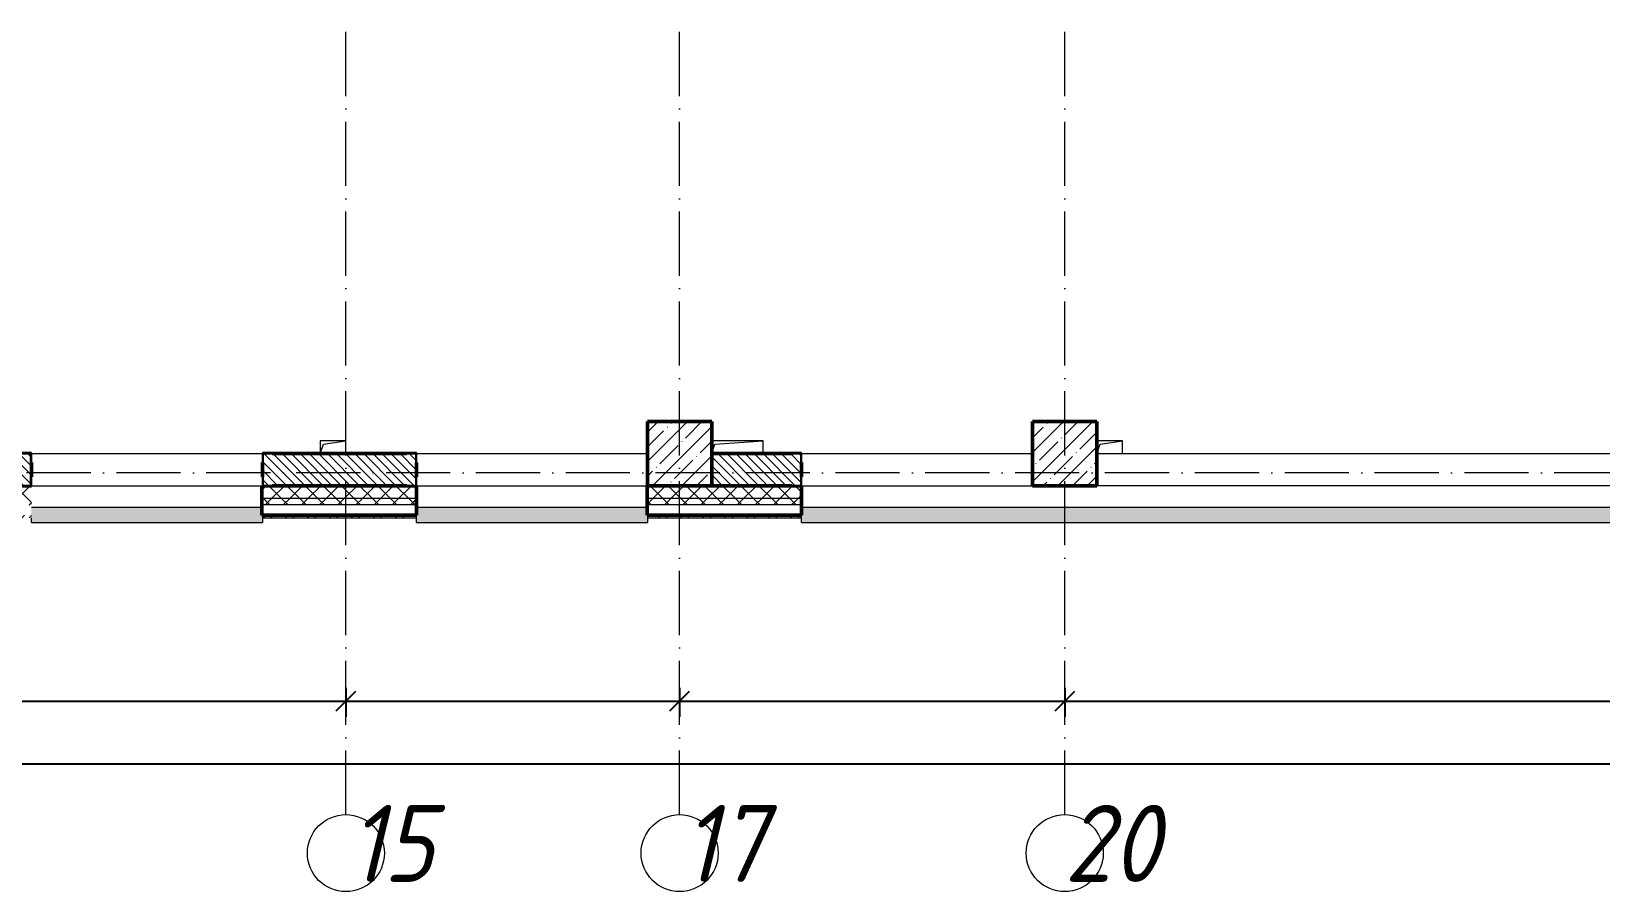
# Model space of a CAD drawing. Header units: millimetres. Extents: x -401725 to 250493, y 305116 to 802890.
# Drawn here: x -155515 to -143290, y 453933 to 460638 of the extents above; entities that cross this region are included whole.
import ezdxf

# ---------------------------------------------------------------- set-up
doc = ezdxf.new("R2010")
doc.units = ezdxf.units.MM
doc.linetypes.add('50_200_ШТРИХ_1Т_ш5_п1_п1_', pattern=[700, 500, -100, 0, -100])
for name, color, linetype, lineweight in [('A-____-____-DIMS', 7, 'Continuous', 9), ('A-GENM-____-MCUT', 7, 'Continuous', 25), ('A-GENM-____-OTLN', 7, 'Continuous', 9), ('A-GENM-____-OTLN-1', 7, 'Continuous', 25), ('A-GLAZ-____-OTLN', 7, 'Continuous', 9), ('A-WALL-____-MCUT-2', 7, 'Continuous', 50), ('A-WALL-____-MCUT-3', 7, 'Continuous', 9), ('A-WALL-____-OTLN', 7, 'Continuous', 9), ('A-WALL-____-PATT-1', 7, 'Continuous', 9), ('A-WALL-FNSH-MCUT-1', 7, 'Continuous', 9), ('S-COLS-____-MCUT', 7, 'Continuous', 50), ('S-COLS-____-OTLN', 7, 'Continuous', 9), ('S-GRID-____-IDEN', 7, 'Continuous', 9), ('S-GRID-____-OTLN-1', 7, '50_200_ШТРИХ_1Т_ш5_п1_п1_', 9)]:
    doc.layers.add(name, color=color, linetype=linetype, lineweight=lineweight)
doc.layers.add('A-GLAZ-____-OTLN-1', color=7, linetype='Continuous', lineweight=9, true_color=0xc0c0c0)
doc.styles.add('ISOCPEUR_I', font='isocpeui.ttf', dxfattribs={"width": 0.9, "height": 2.5})
doc.dimstyles.new('ISO-2_5_0_9К_БОЛЬШОЙ_ОСИ', dxfattribs={"dimscale": 304.8, "dimtxt": 248.995294, "dimasz": 0.492126, "dimexe": 0.393701, "dimexo": 0, "dimgap": 0, "dimtad": 1, "dimdec": 0, "dimzin": 0, "dimdsep": 46, "dimtxsty": 'ISOCPEUR_I', "dimblk1": 'OBLIQUE', "dimblk2": 'OBLIQUE', "dimsah": 1, "dimcen": 0.09, "dimdle": 0.393701, "dimazin": 0, "dimtfac": 1, "dimtdec": 4, "dimtix": 1, "dimtmove": 0, "dimatfit": 3, "dimfxl": 1, "dimtvp": 1, "dimtolj": 1, "dimtzin": 0, "dimarcsym": 2})
pattern_1 = [(135, (-176515.067, 459015.94), (-35.35534, -35.35534), [])]
pattern_2 = [(45, (-176515.07, 459015.94), (-70.71068, 70.71068), []), (135, (-176515.07, 459015.94), (-70.71068, -70.71068), [])]

# ---------------------------------------------------------------- blocks, each defined once
blk = doc.blocks.new('BSC_Колонна _Прямоугольная - 500х500-V76-АР1_План отверстий 1 этажа в осях 1-64_А-ГГ')
at = {"layer": 'S-COLS-____-OTLN'}
h = blk.add_hatch(dxfattribs=at)
h.set_pattern_fill('FP_108', color=256, style=0, pattern_type=2)
h.set_pattern_definition([(45, (-29050, 1668.96), (-114.04925, 114.04925), []), (45, (-28935.95, 1668.96), (-114.04925, 114.04925), [201.613, -40.323, 3.353, -36.97])])
h.paths.add_polyline_path([(-250, -250), (250, -250), (250, 250), (-250, 250)], flags=0)
at = {"layer": 'S-COLS-____-MCUT'}
for p, q in [((250, 250), (-250, 250)), ((-250, 250), (-250, -250)), ((250, -250), (250, 250)), ((-250, -250), (250, -250))]:
    blk.add_line(p, q, dxfattribs=at)
blk = doc.blocks.new('BSC_Колонна _Прямоугольная - 500х500-V94-АР1_План отверстий 1 этажа в осях 1-64_А-ГГ')
at = {"layer": 'S-COLS-____-OTLN'}
h = blk.add_hatch(dxfattribs=at)
h.set_pattern_fill('FP_126', color=256, style=0, pattern_type=2)
h.set_pattern_definition([(45, (-26050, 1668.96), (-114.0493, 114.0493), []), (45, (-25935.95, 1668.96), (-114.0493, 114.0493), [201.613, -40.323, 3.353, -36.97])])
h.paths.add_polyline_path([(-250, -250), (250, -250), (250, 250), (-250, 250)], flags=0)
at = {"layer": 'S-COLS-____-MCUT'}
for p, q in [((250, 250), (-250, 250)), ((-250, 250), (-250, -250)), ((250, -250), (250, 250)), ((-250, -250), (250, -250))]:
    blk.add_line(p, q, dxfattribs=at)
blk = doc.blocks.new('Фахверк_СКБ_Уголок - 250_2700-27497298-АР1_План отверстий 1 этажа в осях 1-64_А-ГГ')
at = {"layer": 'A-GENM-____-MCUT'}
for p, q in [((200, 181), (125, 181)), ((125, 181), (125, 106)), ((131, 106), (131, 175)), ((131, 175), (200, 175)), ((200, 175), (200, 181)), ((125, 106), (131, 106)), ((131, -6), (125, -6)), ((125, -6), (125, -81)), ((125, -81), (200, -81)), ((131, -75), (131, -6)), ((200, -75), (131, -75)), ((200, -81), (200, -75))]:
    blk.add_line(p, q, dxfattribs=at)
blk = doc.blocks.new('AR_Отверстие прямоугольное _в плите_ - AR_Отверстие прямоугольное _в плите_-V171-АР1_План отверстий 1 этажа в осях 1-64_А-ГГ')
at = {"layer": 'A-GENM-____-OTLN'}
for p, q in [((200, 50), (-200, 50)), ((-200, -50), (-175, 25)), ((-175, 25), (200, 50)), ((200, -50), (200, 50))]:
    blk.add_line(p, q, dxfattribs=at)
blk = doc.blocks.new('AR_Отверстие прямоугольное _в плите_ - AR_Отверстие прямоугольное _в плите_-V180-АР1_План отверстий 1 этажа в осях 1-64_А-ГГ')
at = {"layer": 'A-GENM-____-OTLN'}
for p, q in [((100, 50), (-100, 50)), ((-100, 50), (-100, -50)), ((-100, -50), (-75, 25)), ((-75, 25), (100, 50)), ((100, -50), (100, 50))]:
    blk.add_line(p, q, dxfattribs=at)
blk = doc.blocks.new('AR_Отверстие прямоугольное _в плите_ - AR_Отверстие прямоугольное _в плите_-V170-АР1_План отверстий 1 этажа в осях 1-64_А-ГГ')
at = {"layer": 'A-GENM-____-OTLN'}
for p, q in [((100, 50), (-100, 50)), ((-100, -50), (-75, 25)), ((-75, 25), (100, 50)), ((100, -50), (100, 50))]:
    blk.add_line(p, q, dxfattribs=at)
blk = doc.blocks.new('Отлив_СКБ - Отлив витража_120_НВФ-V211-АР1_План отверстий 1 этажа в осях 1-64_А-ГГ')
at = {"layer": 'A-GLAZ-____-OTLN-1'}
for points in [[(730, -2), (1796, -2), (1796, 0), (0, 0), (0, -2)], [(1796, -120), (1800, -120), (1800, -63), (1796, -63), (1796, -2), (0, -2), (1, -120), (730, -120)]]:
    blk.add_hatch(color=256, dxfattribs=at).paths.add_polyline_path(points, flags=0)
at = {"layer": 'A-GLAZ-____-OTLN'}
for p, q in [((0, 0), (1796, 0)), ((1796, -2), (0, -2)), ((0, -120), (0, -83)), ((0, -120), (1800, -120)), ((1800, -63), (1800, -120))]:
    blk.add_line(p, q, dxfattribs=at)
blk = doc.blocks.new('Отлив_СКБ - Отлив витража_120_НВФ-31884259-АР1_План отверстий 1 этажа в осях 1-64_А-ГГ')
at = {"layer": 'A-GLAZ-____-OTLN-1'}
for points in [[(10102, -2), (10796, -2), (10796, 0), (0, 0), (0, -2), (8334, -2)], [(10102, -120), (10800, -120), (10800, -63), (10796, -63), (10796, -2), (0, -2), (0, -120), (8334, -120)]]:
    blk.add_hatch(color=256, dxfattribs=at).paths.add_polyline_path(points, flags=0)
at = {"layer": 'A-GLAZ-____-OTLN'}
for p, q in [((0, 0), (10796, 0)), ((10796, -2), (0, -2)), ((0, -120), (0, -83)), ((0, -120), (10800, -120)), ((10800, -83), (10800, -120))]:
    blk.add_line(p, q, dxfattribs=at)
blk = doc.blocks.new('Отлив_СКБ - Отлив витража_120_НВФ-V212-АР1_План отверстий 1 этажа в осях 1-64_А-ГГ')
at = {"layer": 'A-GLAZ-____-OTLN-1'}
for points in [[(195, -2), (1796, -2), (1796, 0), (0, 0), (0, -2)], [(195, -120), (1800, -120), (1800, -63), (1796, -63), (1796, -2), (0, -2), (0, -120)]]:
    blk.add_hatch(color=256, dxfattribs=at).paths.add_polyline_path(points, flags=0)
at = {"layer": 'A-GLAZ-____-OTLN'}
for p, q in [((0, 0), (1796, 0)), ((1796, -2), (0, -2)), ((0, -120), (0, -83)), ((0, -120), (1800, -120)), ((1800, -83), (1800, -120))]:
    blk.add_line(p, q, dxfattribs=at)
blk = doc.blocks.new('Ось сетки - Круг_Ø6_00__ISO-2_5_0_9K_-25732049-АР1_План отверстий 1 этажа в осях 1-64_А-ГГ')
at = {"layer": 'S-GRID-____-IDEN'}
blk.add_circle((0, 0), 3, dxfattribs=at)
blk = doc.blocks.new('_Oblique')
at = {"color": 0, "linetype": 'ByBlock', "lineweight": -2}
blk.add_line((-0.5, -0.5), (0.5, 0.5), dxfattribs=at)
blk = doc.blocks.new('*D13327')
at = {"layer": 'A-____-____-DIMS', "color": 0, "lineweight": -2, "transparency": 16777216}
for p, q in [((-156465, 455523), (-156465, 455297)), ((-153065, 455523), (-153065, 455297)), ((-156585, 455417), (-152945, 455417))]:
    blk.add_line(p, q, dxfattribs=at)
at = {"layer": 'Defpoints', "color": 0, "transparency": 16777216}
for p in [(-156465, 455523), (-153065, 455523), (-153065, 455417)]:
    blk.add_point(p, dxfattribs=at)
at = {"layer": 'A-____-____-DIMS', "color": 0, "lineweight": -2, "transparency": 16777216, "xscale": 150, "yscale": 150, "zscale": 150, "rotation": 180}
blk.add_blockref('_Oblique', (-156465, 455417), dxfattribs=at)
at = {"layer": 'A-____-____-DIMS', "color": 0, "lineweight": -2, "transparency": 16777216, "xscale": 150, "yscale": 150, "zscale": 150}
blk.add_blockref('_Oblique', (-153065, 455417), dxfattribs=at)
at = {"layer": 'A-____-____-DIMS', "color": 0, "transparency": 16777216, "insert": (-154765, 455419), "char_height": 2.5, "width": 781.46, "attachment_point": 5, "style": 'ISOCPEUR_I'}
blk.add_mtext('\\A1;3400', dxfattribs=at)
blk = doc.blocks.new('*D13328')
at = {"layer": 'A-____-____-DIMS', "color": 0, "lineweight": -2, "transparency": 16777216}
for p, q in [((-153065, 455523), (-153065, 455297)), ((-150465, 455523), (-150465, 455297)), ((-153185, 455417), (-150345, 455417))]:
    blk.add_line(p, q, dxfattribs=at)
at = {"layer": 'Defpoints', "color": 0, "transparency": 16777216}
for p in [(-153065, 455523), (-150465, 455523), (-150465, 455417)]:
    blk.add_point(p, dxfattribs=at)
at = {"layer": 'A-____-____-DIMS', "color": 0, "lineweight": -2, "transparency": 16777216, "xscale": 150, "yscale": 150, "zscale": 150, "rotation": 180}
blk.add_blockref('_Oblique', (-153065, 455417), dxfattribs=at)
at = {"layer": 'A-____-____-DIMS', "color": 0, "lineweight": -2, "transparency": 16777216, "xscale": 150, "yscale": 150, "zscale": 150}
blk.add_blockref('_Oblique', (-150465, 455417), dxfattribs=at)
at = {"layer": 'A-____-____-DIMS', "color": 0, "transparency": 16777216, "insert": (-151765, 455419), "char_height": 2.5, "width": 758.48, "attachment_point": 5, "style": 'ISOCPEUR_I'}
blk.add_mtext('\\A1;2600', dxfattribs=at)
blk = doc.blocks.new('*D13329')
at = {"layer": 'A-____-____-DIMS', "color": 0, "lineweight": -2, "transparency": 16777216}
for p, q in [((-150465, 455523), (-150465, 455297)), ((-147465, 455523), (-147465, 455297)), ((-150585, 455417), (-147345, 455417))]:
    blk.add_line(p, q, dxfattribs=at)
at = {"layer": 'Defpoints', "color": 0, "transparency": 16777216}
for p in [(-150465, 455523), (-147465, 455523), (-147465, 455417)]:
    blk.add_point(p, dxfattribs=at)
at = {"layer": 'A-____-____-DIMS', "color": 0, "lineweight": -2, "transparency": 16777216, "xscale": 150, "yscale": 150, "zscale": 150, "rotation": 180}
blk.add_blockref('_Oblique', (-150465, 455417), dxfattribs=at)
at = {"layer": 'A-____-____-DIMS', "color": 0, "lineweight": -2, "transparency": 16777216, "xscale": 150, "yscale": 150, "zscale": 150}
blk.add_blockref('_Oblique', (-147465, 455417), dxfattribs=at)
at = {"layer": 'A-____-____-DIMS', "color": 0, "transparency": 16777216, "insert": (-148965, 455419), "char_height": 2.5, "width": 758.48, "attachment_point": 5, "style": 'ISOCPEUR_I'}
blk.add_mtext('\\A1;3000', dxfattribs=at)
blk = doc.blocks.new('*D13330')
at = {"layer": 'A-____-____-DIMS', "color": 0, "lineweight": -2, "transparency": 16777216}
for p, q in [((-147465, 455523), (-147465, 455297)), ((-141465, 455523), (-141465, 455297)), ((-147585, 455417), (-141345, 455417))]:
    blk.add_line(p, q, dxfattribs=at)
at = {"layer": 'Defpoints', "color": 0, "transparency": 16777216}
for p in [(-147465, 455523), (-141465, 455523), (-141465, 455417)]:
    blk.add_point(p, dxfattribs=at)
at = {"layer": 'A-____-____-DIMS', "color": 0, "lineweight": -2, "transparency": 16777216, "xscale": 150, "yscale": 150, "zscale": 150, "rotation": 180}
blk.add_blockref('_Oblique', (-147465, 455417), dxfattribs=at)
at = {"layer": 'A-____-____-DIMS', "color": 0, "lineweight": -2, "transparency": 16777216, "xscale": 150, "yscale": 150, "zscale": 150}
blk.add_blockref('_Oblique', (-141465, 455417), dxfattribs=at)
at = {"layer": 'A-____-____-DIMS', "color": 0, "transparency": 16777216, "insert": (-144465, 455419), "char_height": 2.5, "width": 758.48, "attachment_point": 5, "style": 'ISOCPEUR_I'}
blk.add_mtext('\\A1;6000', dxfattribs=at)
blk = doc.blocks.new('*D13351')
at = {"layer": 'A-____-____-DIMS', "color": 0, "lineweight": -2, "transparency": 16777216}
for p, q in [((-178865, 455035), (-178865, 454809)), ((-75365, 455035), (-75365, 454809)), ((-178985, 454929), (-75245, 454929))]:
    blk.add_line(p, q, dxfattribs=at)
at = {"layer": 'Defpoints', "color": 0, "transparency": 16777216}
for p in [(-178865, 455035), (-75365, 455035), (-75365, 454929)]:
    blk.add_point(p, dxfattribs=at)
at = {"layer": 'A-____-____-DIMS', "color": 0, "lineweight": -2, "transparency": 16777216, "xscale": 150, "yscale": 150, "zscale": 150, "rotation": 180}
blk.add_blockref('_Oblique', (-178865, 454929), dxfattribs=at)
at = {"layer": 'A-____-____-DIMS', "color": 0, "lineweight": -2, "transparency": 16777216, "xscale": 150, "yscale": 150, "zscale": 150}
blk.add_blockref('_Oblique', (-75365, 454929), dxfattribs=at)
at = {"layer": 'A-____-____-DIMS', "color": 0, "transparency": 16777216, "insert": (-127115, 454930), "char_height": 2.5, "width": 1080.26, "attachment_point": 5, "style": 'ISOCPEUR_I'}
blk.add_mtext('\\A1;103500', dxfattribs=at)

msp = doc.modelspace()

# ---------------------------------------------------------------- hatches: boundary and pattern name
at = {"layer": 'A-WALL-____-PATT-1'}
h = msp.add_hatch(dxfattribs=at)
h.set_pattern_fill('FP_6', color=256, style=0, pattern_type=2)
h.set_pattern_definition(pattern_1)
h.paths.add_polyline_path([(-152590.0675, 457096.983), (-152521.0675, 457096.983), (-152521.0675, 457165.983), (-152515.0675, 457165.983), (-152515.0675, 457277.983), (-152521.0675, 457277.983), (-152521.0675, 457346.983), (-153709.0675, 457346.983), (-153709.0675, 457277.983), (-153715.0675, 457277.983), (-153715.0675, 457165.983), (-153709.0675, 457165.983), (-153709.0675, 457096.983), (-153552.9818, 457096.983)], flags=0)
h.paths.add_polyline_path([(-155590.0675, 457096.983), (-155521.0675, 457096.983), (-155521.0675, 457165.983), (-155515.0675, 457165.983), (-155515.0675, 457277.983), (-155521.0675, 457277.983), (-155521.0675, 457346.983), (-156215.0675, 457346.983), (-156215.0675, 457096.983), (-156204.1782, 457096.983)], flags=0)
h = msp.add_hatch(dxfattribs=at)
h.set_pattern_fill('FP_6', color=256, style=0, pattern_type=2)
h.set_pattern_definition(pattern_1)
h.paths.add_polyline_path([(-149590.0675, 457096.983), (-149521.0675, 457096.983), (-149521.0675, 457165.983), (-149515.0675, 457165.983), (-149515.0675, 457277.983), (-149521.0675, 457277.983), (-149521.0675, 457346.983), (-150215.0675, 457346.983), (-150215.0675, 457096.983), (-150018.0532, 457096.983)], flags=0)
h = msp.add_hatch(dxfattribs=at)
h.set_pattern_fill('FP_1', color=256, style=0, pattern_type=2)
h.set_pattern_definition(pattern_2)
h.paths.add_polyline_path([(-75784.5532, 456996.983), (-75265.0675, 456996.983), (-75265.0675, 457096.983), (-84290.0675, 457096.983), (-84290.0675, 457090.983), (-84365.0675, 457090.983), (-84365.0675, 456996.983), (-77552.0174, 456996.983)], flags=0)
h.paths.add_polyline_path([(-86389.3389, 456996.983), (-86165.0675, 456996.983), (-86165.0675, 457090.983), (-86240.0675, 457090.983), (-86240.0675, 457096.983), (-91015.0675, 457096.983), (-91015.0675, 456996.983), (-87273.071, 456996.983)], flags=0)
h.paths.add_polyline_path([(-92415.0675, 456996.983), (-92415.0675, 457096.983), (-93015.0675, 457096.983), (-93015.0675, 456996.983)], flags=0)
h.paths.add_polyline_path([(-95115.0675, 456996.983), (-95115.0675, 457096.983), (-96240.0675, 457096.983), (-96240.0675, 457090.983), (-96315.0675, 457090.983), (-96315.0675, 456996.983), (-95226.6603, 456996.983)], flags=0)
h.paths.add_polyline_path([(-98115.0675, 456996.983), (-98115.0675, 457090.983), (-98190.0675, 457090.983), (-98190.0675, 457096.983), (-99240.0675, 457096.983), (-99240.0675, 457090.983), (-99315.0675, 457090.983), (-99315.0675, 456996.983), (-98761.5889, 456996.983)], flags=0)
h.paths.add_polyline_path([(-102240.0675, 456996.983), (-101115.0675, 456996.983), (-101115.0675, 457096.983), (-102240.0675, 457096.983), (-102240.0675, 457090.983), (-102315.0675, 457090.983), (-102315.0675, 456996.983), (-102296.5175, 456996.983)], flags=0)
h.paths.add_polyline_path([(-104115.0675, 456996.983), (-104115.0675, 457096.983), (-105440.0675, 457096.983), (-105440.0675, 457090.983), (-105515.0675, 457090.983), (-105515.0675, 456996.983), (-104947.7139, 456996.983)], flags=0)
h.paths.add_polyline_path([(-107598.9103, 456996.983), (-107315.0675, 456996.983), (-107315.0675, 457090.983), (-107390.0675, 457090.983), (-107390.0675, 457096.983), (-108440.0675, 457096.983), (-108440.0675, 457090.983), (-108515.0675, 457090.983), (-108515.0675, 456996.983), (-107665.0675, 456996.983)], flags=0)
h.paths.add_polyline_path([(-113785.0353, 456996.983), (-113315.0675, 456996.983), (-113315.0675, 457090.983), (-113390.0675, 457090.983), (-113390.0675, 457096.983), (-114440.0675, 457096.983), (-114440.0675, 457090.983), (-114515.0675, 457090.983), (-114515.0675, 456996.983), (-114165.0675, 456996.983)], flags=0)
h.paths.add_polyline_path([(-116315.0675, 456996.983), (-116315.0675, 457090.983), (-116390.0675, 457090.983), (-116390.0675, 457096.983), (-117440.0675, 457096.983), (-117440.0675, 457090.983), (-117515.0675, 457090.983), (-117515.0675, 456996.983), (-116436.2318, 456996.983)], flags=0)
h.paths.add_polyline_path([(-119971.1603, 456996.983), (-119315.0675, 456996.983), (-119315.0675, 457090.983), (-119390.0675, 457090.983), (-119390.0675, 457096.983), (-120440.0675, 457096.983), (-120440.0675, 457090.983), (-120515.0675, 457090.983), (-120515.0675, 456996.983), (-120440.0675, 456996.983)], flags=0)
h.paths.add_polyline_path([(-122622.3568, 456996.983), (-122315.0675, 456996.983), (-122315.0675, 457090.983), (-122390.0675, 457090.983), (-122390.0675, 457096.983), (-123440.0675, 457096.983), (-123440.0675, 457090.983), (-123515.0675, 457090.983), (-123515.0675, 456996.983), (-122665.0675, 456996.983)], flags=0)
h.paths.add_polyline_path([(-126165.0675, 456996.983), (-125315.0675, 456996.983), (-125315.0675, 457090.983), (-125390.0675, 457090.983), (-125390.0675, 457096.983), (-126440.0675, 457096.983), (-126440.0675, 457090.983), (-126515.0675, 457090.983), (-126515.0675, 456996.983), (-126440.0675, 456996.983)], flags=0)
h.paths.add_polyline_path([(-128321.0675, 456996.983), (-128315.0675, 456996.983), (-128315.0675, 457090.983), (-128390.0675, 457090.983), (-128390.0675, 457096.983), (-129440.0675, 457096.983), (-129440.0675, 457090.983), (-129515.0675, 457090.983), (-129515.0675, 456996.983), (-128390.0675, 456996.983)], flags=0)
h.paths.add_polyline_path([(-131459.6782, 456996.983), (-131315.0675, 456996.983), (-131315.0675, 457090.983), (-131390.0675, 457090.983), (-131390.0675, 457096.983), (-132440.0675, 457096.983), (-132440.0675, 457090.983), (-132515.0675, 457090.983), (-132515.0675, 456996.983), (-131665.0675, 456996.983)], flags=0)
h.paths.add_polyline_path([(-134390.0675, 456996.983), (-134315.0675, 456996.983), (-134315.0675, 457090.983), (-134390.0675, 457090.983), (-134390.0675, 457096.983), (-135440.0675, 457096.983), (-135440.0675, 457090.983), (-135515.0675, 457090.983), (-135515.0675, 456996.983), (-134665.0675, 456996.983)], flags=0)
h.paths.add_polyline_path([(-137645.8032, 456996.983), (-137315.0675, 456996.983), (-137315.0675, 457090.983), (-137390.0675, 457090.983), (-137390.0675, 457096.983), (-138180.0675, 457096.983), (-138180.0675, 456996.983), (-137665.0675, 456996.983)], flags=0)
h.paths.add_polyline_path([(-138200.0675, 456996.983), (-138200.0675, 457096.983), (-138719.0675, 457096.983), (-138719.0675, 456996.983), (-138529.5354, 456996.983)], flags=0)
h.paths.add_polyline_path([(-150018.0532, 456996.983), (-149515.0675, 456996.983), (-149515.0675, 457090.983), (-149590.0675, 457090.983), (-149590.0675, 457096.983), (-150719.0675, 457096.983), (-150719.0675, 456996.983)], flags=0)
h.paths.add_polyline_path([(-152590.0675, 456996.983), (-152515.0675, 456996.983), (-152515.0675, 457090.983), (-152590.0675, 457090.983), (-152590.0675, 457096.983), (-153640.0675, 457096.983), (-153640.0675, 457090.983), (-153715.0675, 457090.983), (-153715.0675, 457096.983), (-153719.0675, 457096.983), (-153719.0675, 456996.983), (-153552.9818, 456996.983)], flags=0)
h.paths.add_polyline_path([(-155515.0675, 456996.983), (-155515.0675, 457090.983), (-155590.0675, 457090.983), (-155590.0675, 457096.983), (-156719.0675, 457096.983), (-156719.0675, 456996.983), (-156204.1782, 456996.983)], flags=0)
h.paths.add_polyline_path([(-158515.0675, 456996.983), (-158515.0675, 457090.983), (-158590.0675, 457090.983), (-158590.0675, 457096.983), (-159719.0675, 457096.983), (-159719.0675, 456996.983), (-158855.3747, 456996.983)], flags=0)
h.paths.add_polyline_path([(-162115.0675, 456996.983), (-161515.0675, 456996.983), (-161515.0675, 457090.983), (-161590.0675, 457090.983), (-161590.0675, 457096.983), (-162640.0675, 457096.983), (-162640.0675, 457090.983), (-162715.0675, 457090.983), (-162715.0675, 457096.983), (-162719.0675, 457096.983), (-162719.0675, 456996.983), (-162390.3032, 456996.983)], flags=0)
h.paths.add_polyline_path([(-163721.0675, 456996.983), (-163715.0675, 456996.983), (-163715.0675, 457090.983), (-163790.0675, 457090.983), (-163790.0675, 457096.983), (-169040.0675, 457096.983), (-169040.0675, 457090.983), (-169115.0675, 457090.983), (-169115.0675, 456996.983), (-163790.0675, 456996.983)], flags=0)
h.paths.add_polyline_path([(-171227.6247, 456996.983), (-170111.0675, 456996.983), (-170111.0675, 457096.983), (-170115.0675, 457096.8941), (-170115.0675, 457090.983), (-170190.0675, 457090.983), (-170190.0675, 457096.983), (-174615.0675, 457096.983), (-174615.0675, 456996.983), (-172995.089, 456996.983)], flags=0)
h.paths.add_polyline_path([(-176015.0675, 456996.983), (-176015.0675, 457096.983), (-176615.0675, 457096.983), (-176615.0675, 456996.983), (-176530.0175, 456996.983)], flags=0)
h.paths.add_polyline_path([(-178965.0675, 456996.983), (-178715.0675, 456996.983), (-178715.0675, 457096.983), (-178965.0675, 457096.983)], flags=0)
h = msp.add_hatch(dxfattribs=at)
h.set_pattern_fill('FP_1', color=256, style=0, pattern_type=2)
h.set_pattern_definition(pattern_2)
h.paths.add_polyline_path([(-75784.5532, 456946.983), (-75165.0675, 456946.983), (-75165.0675, 456996.983), (-84365.0675, 456996.983), (-84365.0675, 456946.983), (-77552.0174, 456946.983)], flags=0)
h.paths.add_polyline_path([(-87273.071, 456946.983), (-86165.0675, 456946.983), (-86165.0675, 456996.983), (-91015.0675, 456996.983), (-91015.0675, 456946.983), (-88156.8032, 456946.983)], flags=0)
h.paths.add_polyline_path([(-93015.0675, 456946.983), (-92415.0675, 456946.983), (-92415.0675, 456996.983), (-93015.0675, 456996.983)], flags=0)
h.paths.add_polyline_path([(-96315.0675, 456946.983), (-95115.0675, 456946.983), (-95115.0675, 456996.983), (-96315.0675, 456996.983)], flags=0)
h.paths.add_polyline_path([(-98761.5889, 456946.983), (-98115.0675, 456946.983), (-98115.0675, 456996.983), (-99315.0675, 456996.983), (-99315.0675, 456946.983)], flags=0)
h.paths.add_polyline_path([(-102296.5175, 456946.983), (-101115.0675, 456946.983), (-101115.0675, 456996.983), (-102315.0675, 456996.983), (-102315.0675, 456946.983)], flags=0)
h.paths.add_polyline_path([(-104115.0675, 456946.983), (-104115.0675, 456996.983), (-105515.0675, 456996.983), (-105515.0675, 456946.983), (-104947.7139, 456946.983)], flags=0)
h.paths.add_polyline_path([(-107315.0675, 456946.983), (-107315.0675, 456996.983), (-108515.0675, 456996.983), (-108515.0675, 456946.983), (-107598.9103, 456946.983)], flags=0)
h.paths.add_polyline_path([(-114515.0675, 456946.983), (-113315.0675, 456946.983), (-113315.0675, 456996.983), (-114515.0675, 456996.983)], flags=0)
h.paths.add_polyline_path([(-116315.0675, 456946.983), (-116315.0675, 456996.983), (-117515.0675, 456996.983), (-117515.0675, 456946.983), (-116436.2318, 456946.983)], flags=0)
h.paths.add_polyline_path([(-119971.1603, 456946.983), (-119315.0675, 456946.983), (-119315.0675, 456996.983), (-120515.0675, 456996.983), (-120515.0675, 456946.983)], flags=0)
h.paths.add_polyline_path([(-122315.0675, 456946.983), (-122315.0675, 456996.983), (-123515.0675, 456996.983), (-123515.0675, 456946.983), (-122622.3568, 456946.983)], flags=0)
h.paths.add_polyline_path([(-125315.0675, 456946.983), (-125315.0675, 456996.983), (-126515.0675, 456996.983), (-126515.0675, 456946.983), (-126157.2854, 456946.983)], flags=0)
h.paths.add_polyline_path([(-128315.0675, 456946.983), (-128315.0675, 456996.983), (-129515.0675, 456996.983), (-129515.0675, 456946.983), (-128808.4818, 456946.983)], flags=0)
h.paths.add_polyline_path([(-132515.0675, 456946.983), (-131315.0675, 456946.983), (-131315.0675, 456996.983), (-132515.0675, 456996.983)], flags=0)
h.paths.add_polyline_path([(-135515.0675, 456946.983), (-134315.0675, 456946.983), (-134315.0675, 456996.983), (-135515.0675, 456996.983)], flags=0)
h.paths.add_polyline_path([(-138180.0675, 456946.983), (-137315.0675, 456946.983), (-137315.0675, 456996.983), (-138180.0675, 456996.983)], flags=0)
h.paths.add_polyline_path([(-138719.0675, 456946.983), (-138200.0675, 456946.983), (-138200.0675, 456996.983), (-138719.0675, 456996.983)], flags=0)
h.paths.add_polyline_path([(-150018.0532, 456946.983), (-149515.0675, 456946.983), (-149515.0675, 456996.983), (-150719.0675, 456996.983), (-150719.0675, 456946.983)], flags=0)
h.paths.add_polyline_path([(-153719.0675, 456946.983), (-152515.0675, 456946.983), (-152515.0675, 456996.983), (-153719.0675, 456996.983)], flags=0)
h.paths.add_polyline_path([(-156719.0675, 456946.983), (-155515.0675, 456946.983), (-155515.0675, 456996.983), (-156719.0675, 456996.983)], flags=0)
h.paths.add_polyline_path([(-158515.0675, 456946.983), (-158515.0675, 456996.983), (-159719.0675, 456996.983), (-159719.0675, 456946.983), (-158855.3747, 456946.983)], flags=0)
h.paths.add_polyline_path([(-161515.0675, 456946.983), (-161515.0675, 456996.983), (-162719.0675, 456996.983), (-162719.0675, 456946.983), (-162390.3032, 456946.983)], flags=0)
h.paths.add_polyline_path([(-164157.7675, 456946.983), (-163715.0675, 456946.983), (-163715.0675, 456996.983), (-169115.0675, 456996.983), (-169115.0675, 456946.983), (-165925.2318, 456946.983)], flags=0)
h.paths.add_polyline_path([(-171227.6247, 456946.983), (-170111.0675, 456946.983), (-170111.0675, 456996.983), (-174615.0675, 456996.983), (-174615.0675, 456946.983), (-172995.089, 456946.983)], flags=0)
h.paths.add_polyline_path([(-176015.0675, 456946.983), (-176015.0675, 456996.983), (-176615.0675, 456996.983), (-176615.0675, 456946.983), (-176530.0175, 456946.983)], flags=0)
h.paths.add_polyline_path([(-178965.0675, 456946.983), (-178715.0675, 456946.983), (-178715.0675, 456996.983), (-178965.0675, 456996.983)], flags=0)
h = msp.add_hatch(dxfattribs=at)
h.set_pattern_fill('FP_3', color=256, style=0, pattern_type=2)
h.set_pattern_definition([(45, (-176515.07, 459015.94), (-85.5366, 85.5366), []), (45, (-176458.04, 459015.94), (-85.5366, 85.5366), [])])
h.paths.add_polyline_path([(-138529.5354, 456846.983), (-138200.0675, 456846.983), (-138200.0675, 456866.983), (-138715.0675, 456866.983), (-138715.0675, 456846.983)], flags=0)
h.paths.add_polyline_path([(-150018.0532, 456846.983), (-149515.0675, 456846.983), (-149515.0675, 456866.983), (-150714.0675, 456866.983), (-150714.0675, 456846.983)], flags=0)
h.paths.add_polyline_path([(-152514.0675, 456846.983), (-152514.0675, 456866.983), (-153715.0675, 456866.983), (-153715.0675, 456846.983), (-153552.9818, 456846.983)], flags=0)
h.paths.add_polyline_path([(-155515.0675, 456846.983), (-155515.0675, 456866.983), (-156715.0675, 456866.983), (-156715.0675, 456846.983), (-156204.1782, 456846.983)], flags=0)
h.paths.add_polyline_path([(-159715.0675, 456846.983), (-158515.0675, 456846.983), (-158515.0675, 456866.983), (-159715.0675, 456866.983)], flags=0)
h.paths.add_polyline_path([(-161515.0675, 456846.983), (-161515.0675, 456866.983), (-162715.0675, 456866.983), (-162715.0675, 456846.983), (-162390.3032, 456846.983)], flags=0)
h.paths.add_polyline_path([(-163715.0675, 456846.983), (-163715.0675, 456866.983), (-169115.0675, 456866.983), (-169115.0675, 456846.983), (-164157.7675, 456846.983)], flags=0)
h.paths.add_polyline_path([(-170115.0675, 456846.983), (-170115.0675, 456866.983), (-174615.0675, 456866.983), (-174615.0675, 456846.983), (-170343.8925, 456846.983)], flags=0)
h.paths.add_polyline_path([(-176015.0675, 456846.983), (-176015.0675, 456866.983), (-176615.0675, 456866.983), (-176615.0675, 456846.983), (-176530.0175, 456846.983)], flags=0)
h.paths.add_polyline_path([(-178715.0675, 456846.983), (-178715.0675, 456866.983), (-179195.0675, 456866.983), (-179195.0675, 456846.983)], flags=0)

# ---------------------------------------------------------------- linework, layer by layer
at = {"layer": 'A-WALL-____-MCUT-2'}
for p, q in [((-152590.0675, 457346.983), (-153640.0675, 457346.983)), ((-149590.0675, 457346.983), (-150215.0675, 457346.983)), ((-155515.0675, 457165.983), (-155515.0675, 457277.983)), ((-153715.0675, 457277.983), (-153715.0675, 457165.983)), ((-152515.0675, 457165.983), (-152515.0675, 457277.983)), ((-149515.0675, 457165.983), (-149515.0675, 457277.983)), ((-153715.0675, 457096.983), (-153719.0675, 457096.983)), ((-153719.0675, 457096.983), (-153719.0675, 456866.983)), ((-153640.0675, 457096.983), (-152590.0675, 457096.983)), ((-150715.0675, 457096.983), (-150719.0675, 457096.983)), ((-150719.0675, 457096.983), (-150719.0675, 456866.983)), ((-150215.0675, 457096.983), (-149590.0675, 457096.983)), ((-152515.0675, 456866.983), (-152515.0675, 457090.983)), ((-149515.0675, 456866.983), (-149515.0675, 457090.983)), ((-153719.0675, 456866.983), (-152515.0675, 456866.983)), ((-150719.0675, 456866.983), (-149515.0675, 456866.983))]:
    msp.add_line(p, q, dxfattribs=at)
at = {"layer": 'A-WALL-____-MCUT-3'}
for p, q in [((-152515.0675, 456996.983), (-153719.0675, 456996.983)), ((-149515.0675, 456996.983), (-150719.0675, 456996.983)), ((-152515.0675, 456946.983), (-153719.0675, 456946.983)), ((-149515.0675, 456946.983), (-150719.0675, 456946.983))]:
    msp.add_line(p, q, dxfattribs=at)
at = {"layer": 'A-WALL-____-OTLN'}
for p, q in [((-155515.0675, 457346.983), (-153715.0675, 457346.983)), ((-152515.0675, 457346.983), (-150715.0675, 457346.983)), ((-149515.0675, 457346.983), (-147715.0675, 457346.983)), ((-147215.0675, 457346.983), (-141715.0675, 457346.983)), ((-155515.0675, 457096.983), (-153719.0675, 457096.983)), ((-152515.0675, 457096.983), (-152515.0675, 457096.983)), ((-152515.0675, 457096.983), (-150719.0675, 457096.983)), ((-149515.0675, 457096.983), (-149515.0675, 457096.983)), ((-149515.0675, 457096.983), (-147715.0675, 457096.983)), ((-141715.0675, 457096.983), (-147215.0675, 457096.983))]:
    msp.add_line(p, q, dxfattribs=at)
at = {"layer": 'A-WALL-FNSH-MCUT-1'}
for p, q in [((-153715.0675, 456866.983), (-153715.0675, 456846.983)), ((-152514.0675, 456866.983), (-152515.0675, 456866.983)), ((-152514.0675, 456846.983), (-152514.0675, 456866.983)), ((-150714.0675, 456866.983), (-150714.0675, 456846.983)), ((-149515.0675, 456846.983), (-149515.0675, 456866.983)), ((-153715.0675, 456846.983), (-152514.0675, 456846.983)), ((-150714.0675, 456846.983), (-149515.0675, 456846.983))]:
    msp.add_line(p, q, dxfattribs=at)
at = {"layer": 'S-GRID-____-OTLN-1'}
for p, q in [((-153065.0675, 454533.3346), (-153065.0675, 508896.9006)), ((-150465.0675, 454533.3346), (-150465.0675, 469166.4803)), ((-147465.0675, 454533.3346), (-147465.0675, 469166.4803)), ((-72440.6609, 457196.983), (-181183.8377, 457196.983)), ((-72440.6609, 457196.983), (-181183.8377, 457196.983))]:
    msp.add_line(p, q, dxfattribs=at)

# ---------------------------------------------------------------- block references
at = {"layer": 'A-GENM-____-OTLN'}
for name, p in [('AR_Отверстие прямоугольное _в плите_ - AR_Отверстие прямоугольное _в плите_-V180-АР1_План отверстий 1 этажа в осях 1-64_А-ГГ', (-153165.0675, 457396.983)), ('AR_Отверстие прямоугольное _в плите_ - AR_Отверстие прямоугольное _в плите_-V171-АР1_План отверстий 1 этажа в осях 1-64_А-ГГ', (-150015.0675, 457396.983)), ('AR_Отверстие прямоугольное _в плите_ - AR_Отверстие прямоугольное _в плите_-V170-АР1_План отверстий 1 этажа в осях 1-64_А-ГГ', (-147115.0675, 457396.983))]:
    msp.add_blockref(name, p, dxfattribs=at)
at = {"layer": 'A-GENM-____-OTLN-1', "rotation": 180}
for p in [(-155390.0675, 457271.983), (-152390.0675, 457271.983), (-149390.0675, 457271.983)]:
    msp.add_blockref('Фахверк_СКБ_Уголок - 250_2700-27497298-АР1_План отверстий 1 этажа в осях 1-64_А-ГГ', p, dxfattribs=at)
at = {"layer": 'A-GENM-____-OTLN-1'}
msp.add_blockref('Фахверк_СКБ_Уголок - 250_2700-27497298-АР1_План отверстий 1 этажа в осях 1-64_А-ГГ', (-153840.0675, 457171.983), dxfattribs=at)
at = {"layer": 'A-GLAZ-____-OTLN'}
for name, p in [('Отлив_СКБ - Отлив витража_120_НВФ-V212-АР1_План отверстий 1 этажа в осях 1-64_А-ГГ', (-155515.0675, 456929.983)), ('Отлив_СКБ - Отлив витража_120_НВФ-V211-АР1_План отверстий 1 этажа в осях 1-64_А-ГГ', (-152515.0675, 456929.983)), ('Отлив_СКБ - Отлив витража_120_НВФ-31884259-АР1_План отверстий 1 этажа в осях 1-64_А-ГГ', (-149515.0675, 456929.983))]:
    msp.add_blockref(name, p, dxfattribs=at)
at = {"layer": 'S-COLS-____-OTLN'}
for name, p in [('BSC_Колонна _Прямоугольная - 500х500-V94-АР1_План отверстий 1 этажа в осях 1-64_А-ГГ', (-150465.0675, 457346.983)), ('BSC_Колонна _Прямоугольная - 500х500-V76-АР1_План отверстий 1 этажа в осях 1-64_А-ГГ', (-147465.0675, 457346.983))]:
    msp.add_blockref(name, p, dxfattribs=at)
at = {"layer": 'S-GRID-____-IDEN', "xscale": 99.99999999999993, "yscale": 99.99999999999993, "zscale": 99.99999999999993}
for p in [(-153065.0675, 454233.3346), (-150465.0675, 454233.3346), (-147465.0675, 454233.3346)]:
    msp.add_blockref('Ось сетки - Круг_Ø6_00__ISO-2_5_0_9K_-25732049-АР1_План отверстий 1 этажа в осях 1-64_А-ГГ', p, dxfattribs=at)

# ---------------------------------------------------------------- texts
at = {"layer": 'S-GRID-____-IDEN', "char_height": 600, "attachment_point": 1, "style": 'ISOCPEUR_I'}
for s, insert, width in [('15', (-153044.4807, 454609.363), 346.329), ('17', (-150444.4807, 454609.363), 346.329), ('20', (-147468.3307, 454609.363), 404.0505)]:
    msp.add_mtext(s, dxfattribs=dict(at, insert=insert, width=width))

# ---------------------------------------------------------------- dimensions: what is measured, and where the dimension line sits
at = {"layer": 'A-____-____-DIMS'}
for base, p1, p2, override, picture, middle in [((-153065.0675, 455417.418), (-156465.0675, 455523.484), (-153065.0675, 455523.484), {"dimpost": '<>', "dimfxl": 3400}, '*D13327', (-154765.0675, 455418.668)), ((-150465.0675, 455417.418), (-153065.0675, 455523.484), (-150465.0675, 455523.484), {"dimpost": '<>', "dimfxl": 2600}, '*D13328', (-151765.0675, 455418.668)), ((-147465.0675, 455417.418), (-150465.0675, 455523.484), (-147465.0675, 455523.484), {"dimpost": '<>', "dimfxl": 3000}, '*D13329', (-148965.0675, 455418.668)), ((-141465.0675, 455417.418), (-147465.0675, 455523.484), (-141465.0675, 455523.484), {"dimpost": '<>', "dimfxl": 6000}, '*D13330', (-144465.0675, 455418.668)), ((-75365.0675, 454929.2109), (-178865.0675, 455035.2769), (-75365.0675, 455035.2769), {"dimpost": '<>', "dimfxl": 103500}, '*D13351', (-127115.0675, 454930.4609))]:
    dim = msp.add_linear_dim(base=base, p1=p1, p2=p2, dimstyle='ISO-2_5_0_9К_БОЛЬШОЙ_ОСИ', override=override, dxfattribs=at)
    dim.commit()
    dim.dimension.update_dxf_attribs({"geometry": picture, "text_midpoint": middle})

doc.saveas('drawing.dxf')
